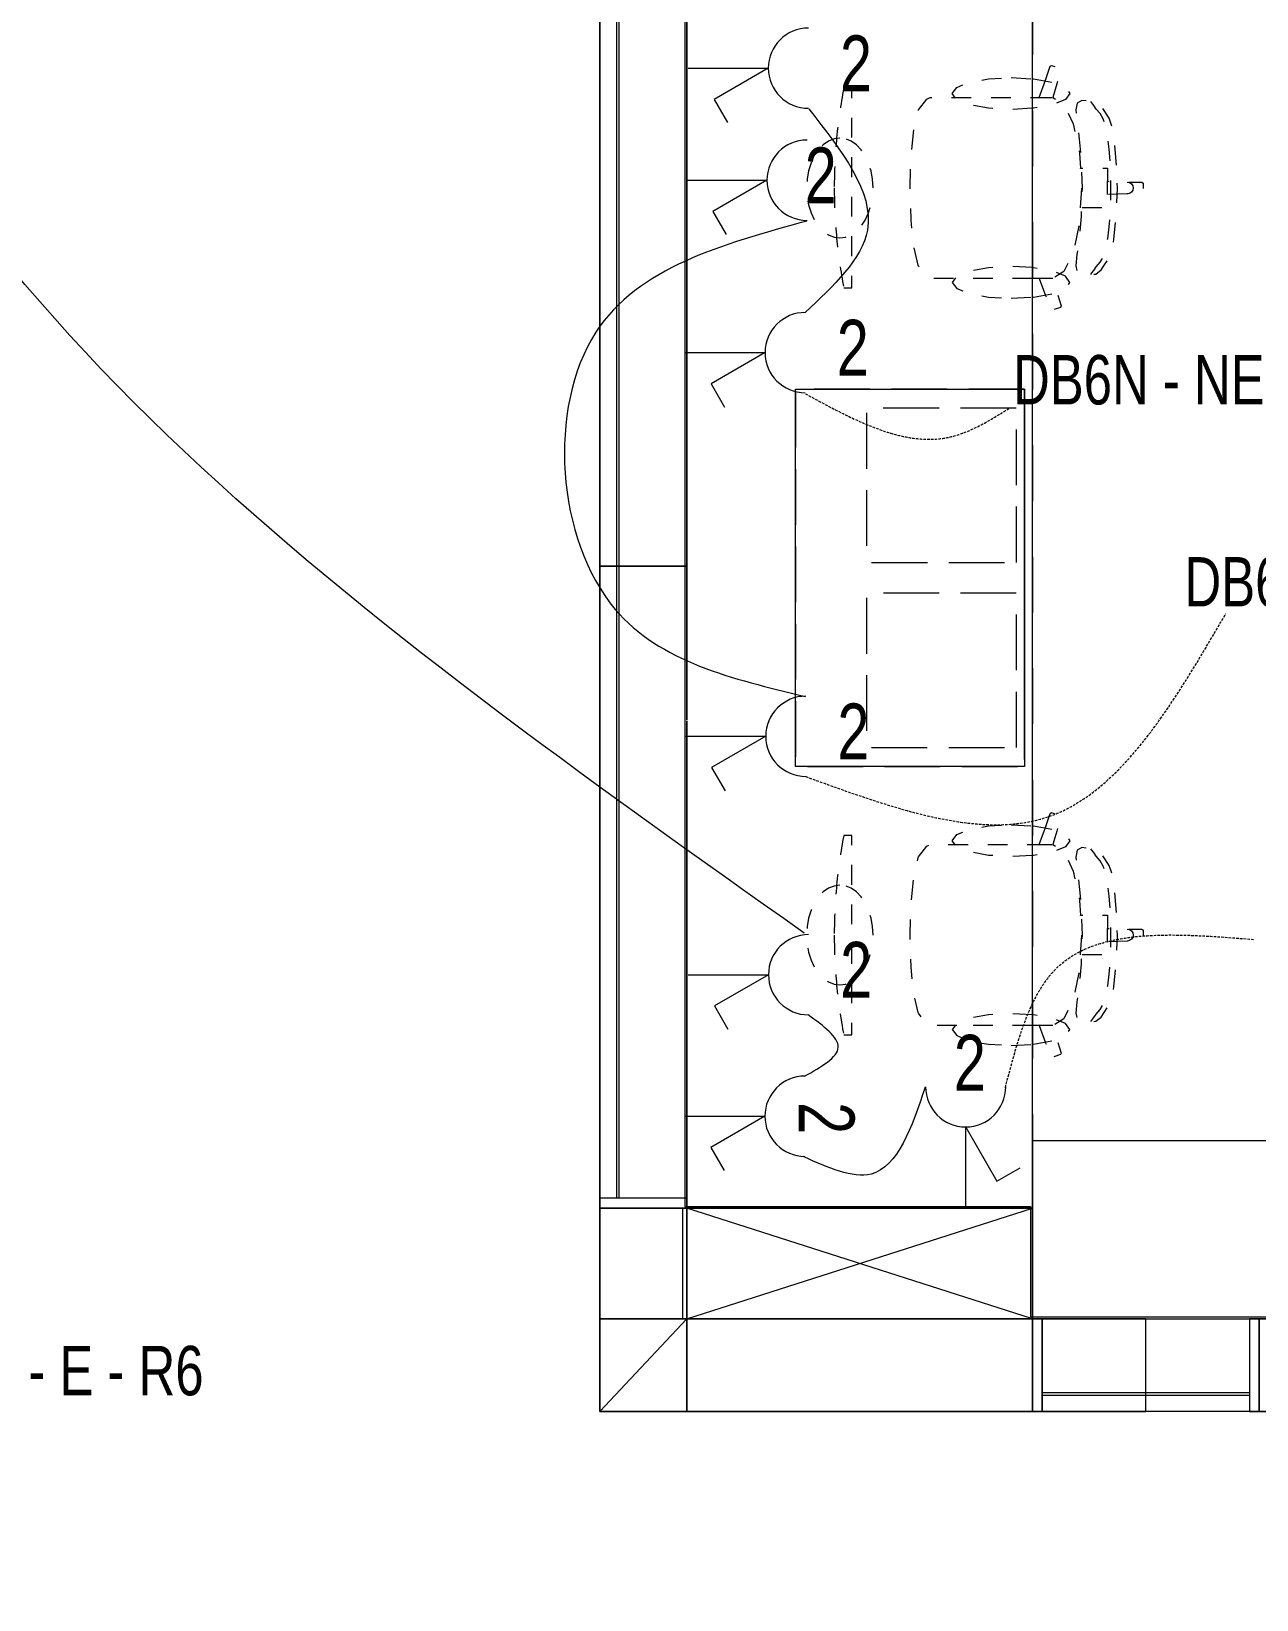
# Model space of a CAD drawing. Header units: millimetres. Extents: x 11356 to 46017, y -5218 to 16780.
# Drawn here: x 24480 to 27583, y 3297 to 7267 of the extents above; entities that cross this region are included whole.
import ezdxf

# ---------------------------------------------------------------- set-up
doc = ezdxf.new("R2010")
doc.units = ezdxf.units.MM
for name, pattern in [('IMPORT-Contour Line', [100, 50, -50]), ('IMPORT-Dashed', [282.222223, 141.111112, -141.111112]), ('IMPORT-Hidden Line', [195.611112, 141.111112, -54.5]), ('WSP_NZ_Hidden', [9.5, 6.5, -3])]:
    doc.linetypes.add(name, pattern=pattern)
for name, color, linetype, lineweight in [('_Essential Power', 1, 'Continuous', 13), ('_Non Essential Power', 1, 'Continuous', 13), ('A-Des_ Columns', 7, 'Continuous', 13), ('A-Des_ Columns_Pen_No__183', 250, 'Continuous', 18), ('A-Des_ Columns_Pen_No__81', 251, 'Continuous', 18), ('A-Des_ Fittings Joinery_Pen_No__226', 214, 'Continuous', 13), ('A-Des_ Fittings Joinery_Pen_No__81', 251, 'Continuous', 18), ('A-Des_ Furniture_Pen_No__81', 251, 'Continuous', 18), ('A-Des_ Walls', 7, 'Continuous', 13), ('A-Des_ Walls_Pen_No__81', 251, 'Continuous', 18), ('ARCHICAD Windows', 7, 'Continuous', 13), ('ARCHICAD Windows_Pen_No__81', 251, 'Continuous', 18), ('L07 Enlarged Ground Proposed Plan 02_GFGF Enlarged Proposed Plan 02_dwg', 8, 'Continuous', 13), ('New_A-Des_ Fittings Joinery_Pen_No__89', 250, 'Continuous', 18), ('New_A-Des_ Zones_Pen_No__94', 250, 'Continuous', 18)]:
    doc.layers.add(name, color=color, linetype=linetype, lineweight=lineweight)
doc.styles.add('Arial Narrow', font='ARIALN.TTF', dxfattribs={"width": 0.9, "height": 125})

# ---------------------------------------------------------------- blocks, each defined once
blk = doc.blocks.new('L07 Enlarged Ground Proposed Plan 02_GFGF Enlarged Proposed Plan 02_dwg_Cadimage Cabinet_12__1-12185929-NEW GROUND FLOOR LAYOUT - ELECTRICAL PROPOSED PLAN 02')
at = {"layer": 'A-Des_ Fittings Joinery_Pen_No__81', "color": 254}
for p, q in [((26995, 5892.8), (26995, 6343.2)), ((26995, 5424.3), (26995, 5874.8))]:
    blk.add_line(p, q, dxfattribs=at)
at = {"layer": 'A-Des_ Fittings Joinery_Pen_No__81', "color": 254, "linetype": 'IMPORT-Hidden Line', "flags": 128}
for points in [[(26995, 6361.2), (26415, 6361.2), (26415, 5883.8), (26415, 5406.3), (26995, 5406.3), (26995, 5883.8)], [(26975, 5922.8), (26975, 6313.2), (26595, 6313.2), (26595, 5922.8)], [(26975, 5454.3), (26975, 5844.8), (26595, 5844.8), (26595, 5454.3)]]:
    blk.add_lwpolyline(points, close=True, dxfattribs=at)
at = {"layer": 'A-Des_ Fittings Joinery_Pen_No__81', "color": 254, "flags": 128}
blk.add_lwpolyline([(26415, 5406.3), (26415, 6361.2), (26995, 6361.2), (26995, 5406.3)], close=True, dxfattribs=at)
blk = doc.blocks.new('L07 Enlarged Ground Proposed Plan 02_GFGF Enlarged Proposed Plan 02_dwg_Slab_27_1-12185990-NEW GROUND FLOOR LAYOUT - ELECTRICAL PROPOSED PLAN 02')
at = {"layer": 'New_A-Des_ Fittings Joinery_Pen_No__89', "color": 253}
for p, q in [((27015, 4458.3), (27015, 4288.3)), ((27015, 4288.3), (27015, 4008.3))]:
    blk.add_line(p, q, dxfattribs=at)
at = {"layer": 'New_A-Des_ Fittings Joinery_Pen_No__89', "color": 253, "flags": 128}
blk.add_lwpolyline([(27015, 4008.3), (27615, 4008.3), (27615, 4458.3), (27015, 4458.3)], dxfattribs=at)
blk = doc.blocks.new('L07 Enlarged Ground Proposed Plan 02_GFGF Enlarged Proposed Plan 02_dwg_CI Tools Window_4__1-12186052-NEW GROUND FLOOR LAYOUT - ELECTRICAL PROPOSED PLAN 02')
at = {"layer": 'ARCHICAD Windows', "color": 50, "flags": 128}
for points in [[(27015, 3773.3), (27040, 3773.3), (27040, 4008.3), (27015, 4008.3)], [(27589.7, 3773.3), (27589.7, 4008.3), (27564.7, 4008.3), (27564.7, 3773.3)]]:
    blk.add_lwpolyline(points, close=True, dxfattribs=at)
at = {"layer": 'ARCHICAD Windows_Pen_No__81', "color": 254}
for p, q in [((27040, 4008.3), (27564.7, 4008.3)), ((27040, 3821.3), (27564.7, 3821.3)), ((27040, 3815.3), (27564.7, 3815.3)), ((27564.7, 3773.3), (27040, 3773.3))]:
    blk.add_line(p, q, dxfattribs=at)
at = {"layer": 'ARCHICAD Windows_Pen_No__81', "color": 254, "flags": 128}
for points in [[(27015, 3773.3), (27015, 4008.3), (27040, 4008.3), (27040, 3773.3)], [(27589.7, 3773.3), (27589.7, 4008.3), (27564.7, 4008.3), (27564.7, 3773.3)]]:
    blk.add_lwpolyline(points, close=True, dxfattribs=at)
blk = doc.blocks.new('L07 Enlarged Ground Proposed Plan 02_GFGF Enlarged Proposed Plan 02_dwg_Wall_41_1-12186054-NEW GROUND FLOOR LAYOUT - ELECTRICAL PROPOSED PLAN 02')
at = {"layer": 'A-Des_ Walls', "color": 50, "flags": 128}
for points in [[(25919.7, 4008.3), (25919.7, 3773.3), (26139.7, 4008.3)], [(26139.7, 4008.3), (25919.7, 3773.3), (26139.7, 3773.3)], [(26139.7, 3773.3), (27015, 3773.3), (27015, 4008.3), (26139.7, 4008.3)], [(27015, 4008.3), (27015, 3773.3), (27302.3, 3773.3), (27302.3, 4008.3)], [(27302.3, 3773.3), (27302.3, 4008.3), (27589.7, 4008.3), (27589.7, 3773.3), (27799.7, 3773.3), (27799.7, 3828.3), (27799.7, 3958.3), (27799.7, 4008.3), (27589.7, 4008.3), (27589.7, 3773.3)]]:
    blk.add_lwpolyline(points, close=True, dxfattribs=at)
at = {"layer": 'A-Des_ Walls_Pen_No__81', "color": 254, "flags": 128}
blk.add_lwpolyline([(25919.7, 4008.3), (25919.7, 3773.3), (27015, 3773.3), (27015, 4008.3), (26139.7, 4008.3)], dxfattribs=at)
blk.add_blockref('L07 Enlarged Ground Proposed Plan 02_GFGF Enlarged Proposed Plan 02_dwg_CI Tools Window_4__1-12186052-NEW GROUND FLOOR LAYOUT - ELECTRICAL PROPOSED PLAN 02', (0, 0))
blk = doc.blocks.new('L07 Enlarged Ground Proposed Plan 02_GFGF Enlarged Proposed Plan 02_dwg_CI Tools Window_5__1-12186058-NEW GROUND FLOOR LAYOUT - ELECTRICAL PROPOSED PLAN 02')
at = {"layer": 'ARCHICAD Windows', "color": 50}
for p, q in [((26139.7, 7538.3), (25919.7, 7538.3)), ((26139.7, 7513.3), (26139.7, 7538.3)), ((25919.7, 4288.3), (26139.7, 4288.3)), ((26139.7, 4288.3), (26139.7, 4313.3))]:
    blk.add_line(p, q, dxfattribs=at)
at = {"layer": 'ARCHICAD Windows', "color": 50, "flags": 128}
for points in [[(25919.7, 7538.3), (25919.7, 7513.3), (26139.7, 7513.3)], [(26139.7, 4313.3), (25919.7, 4313.3), (25919.7, 4288.3)]]:
    blk.add_lwpolyline(points, dxfattribs=at)
at = {"layer": 'ARCHICAD Windows_Pen_No__81', "color": 254}
for p, q in [((25919.7, 7538.3), (26139.7, 7538.3)), ((25919.7, 4313.3), (25919.7, 7513.3)), ((25961.7, 7513.3), (25961.7, 4313.3)), ((25967.7, 7513.3), (25967.7, 4313.3)), ((26139.7, 7538.3), (26139.7, 7513.3)), ((26139.7, 7513.3), (26139.7, 5523.9)), ((26139.7, 5521.5), (26139.7, 4313.3)), ((25919.7, 4288.3), (26139.7, 4288.3)), ((26139.7, 4288.3), (26139.7, 4313.3))]:
    blk.add_line(p, q, dxfattribs=at)
at = {"layer": 'ARCHICAD Windows_Pen_No__81', "color": 254, "flags": 128}
for points in [[(26139.7, 7513.3), (25919.7, 7513.3), (25919.7, 7538.3)], [(26139.7, 4313.3), (25919.7, 4313.3), (25919.7, 4288.3)]]:
    blk.add_lwpolyline(points, dxfattribs=at)
blk = doc.blocks.new('L07 Enlarged Ground Proposed Plan 02_GFGF Enlarged Proposed Plan 02_dwg_Wall_44_1-12186059-NEW GROUND FLOOR LAYOUT - ELECTRICAL PROPOSED PLAN 02')
at = {"layer": 'A-Des_ Walls', "color": 50}
for p, q in [((26139.7, 7798.3), (26139.7, 7808.3)), ((26139.7, 7538.3), (26139.7, 7798.3)), ((26139.7, 5913.3), (26139.7, 7538.3)), ((26139.7, 5523.9), (26139.7, 5913.3)), ((26139.7, 4288.3), (26139.7, 5521.5))]:
    blk.add_line(p, q, dxfattribs=at)
at = {"layer": 'A-Des_ Walls', "color": 50, "flags": 128}
for points in [[(26139.7, 7808.3), (25919.7, 7808.3), (25919.7, 7538.3), (26139.7, 7538.3)], [(26139.7, 7538.3), (25919.7, 7538.3), (25919.7, 5913.3)], [(25919.7, 5913.3), (25919.7, 4288.3), (26139.7, 4288.3)]]:
    blk.add_lwpolyline(points, dxfattribs=at)
for points in [[(26139.7, 5913.3), (25919.7, 5913.3)], [(26139.7, 4288.3), (25919.7, 4288.3), (25919.7, 4008.3), (26139.7, 4008.3)]]:
    blk.add_lwpolyline(points, close=True, dxfattribs=at)
at = {"layer": 'A-Des_ Walls_Pen_No__81', "color": 254}
for p, q in [((26139.7, 7798.3), (26139.7, 7808.3)), ((26139.7, 7538.3), (26139.7, 7798.3))]:
    blk.add_line(p, q, dxfattribs=at)
at = {"layer": 'A-Des_ Walls_Pen_No__81', "color": 254, "flags": 128}
for points in [[(25919.7, 7808.3), (25919.7, 7538.3), (26139.7, 7538.3)], [(25919.7, 4008.3), (25919.7, 4288.3), (26139.7, 4288.3), (26139.7, 4008.3)]]:
    blk.add_lwpolyline(points, dxfattribs=at)
blk.add_blockref('L07 Enlarged Ground Proposed Plan 02_GFGF Enlarged Proposed Plan 02_dwg_CI Tools Window_5__1-12186058-NEW GROUND FLOOR LAYOUT - ELECTRICAL PROPOSED PLAN 02', (0, 0))
blk = doc.blocks.new('L07 Enlarged Ground Proposed Plan 02_GFGF Enlarged Proposed Plan 02_dwg_Column_7_1-12186165-NEW GROUND FLOOR LAYOUT - ELECTRICAL PROPOSED PLAN 02')
at = {"layer": 'A-Des_ Columns', "color": 50}
blk.add_line((27015, 4288.3), (26139.7, 4288.3), dxfattribs=at)
at = {"layer": 'A-Des_ Columns', "color": 50, "flags": 128}
blk.add_lwpolyline([(26139.7, 4288.3), (26129, 4288.3), (26129, 4008.3), (27015, 4008.3), (27015, 4288.3)], dxfattribs=at)
at = {"layer": 'A-Des_ Columns_Pen_No__81', "color": 254}
blk.add_line((27015, 4288.3), (26139.7, 4288.3), dxfattribs=at)
at = {"layer": 'A-Des_ Columns_Pen_No__81', "color": 254, "flags": 128}
blk.add_lwpolyline([(26139.7, 4288.3), (26129, 4288.3), (26129, 4008.3), (27015, 4008.3), (27015, 4288.3)], dxfattribs=at)
blk = doc.blocks.new('L07 Enlarged Ground Proposed Plan 02_GFGF Enlarged Proposed Plan 02_dwg_Office Chair 06 24_38__1-12186197-NEW GROUND FLOOR LAYOUT - ELECTRICAL PROPOSED PLAN 02')
at = {"layer": 'A-Des_ Furniture_Pen_No__81', "color": 254, "linetype": 'IMPORT-Contour Line'}
for p, q in [((26961.2, 5258.7), (27015, 5255.8)), ((27015, 4750.2), (26823.4, 4750.2)), ((26961.2, 4700.2), (27015, 4703.1))]:
    blk.add_line(p, q, dxfattribs=at)
at = {"layer": 'A-Des_ Furniture_Pen_No__81', "color": 254, "linetype": 'IMPORT-Contour Line', "flags": 128}
for points in [[(27048.2, 5252.1), (27059.6, 5287.5), (27063.3, 5289.4), (27086.1, 5282), (27088, 5278.2), (27076.6, 5242.7), (27066.9, 5208.6), (27094.8, 5191.2), (27118.6, 5141.5), (27134.5, 5067.2), (27136.8, 5029.7), (27175.6, 5029.7), (27205.5, 5029.7), (27205.5, 4996.3), (27255.3, 4994.5), (27292.2, 4994.5), (27295.2, 4991.5), (27295.2, 4979.4), (27295.2, 4967.4), (27292.2, 4964.3), (27255.3, 4964.3), (27205.5, 4962.5), (27205.5, 4929.1), (27175.6, 4929.1), (27136.8, 4929.1), (27134.5, 4891.7), (27118.6, 4817.3), (27094.8, 4767.6), (27066.9, 4750.3), (27076.6, 4716.1), (27088, 4680.7), (27086.1, 4676.9), (27063.3, 4669.4), (27059.6, 4671.4), (27048.2, 4706.8)], [(27015, 5181.1), (26961.2, 5178.2), (26904.1, 5181.2), (26855.8, 5190), (26823.5, 5203), (26812.1, 5218.4), (26823.5, 5233.8), (26855.8, 5246.9), (26904.1, 5255.6), (26961.2, 5258.7)], [(27015, 5255.8), (27018.2, 5255.6), (27066.5, 5246.9), (27098.8, 5233.8), (27110.2, 5218.4), (27098.8, 5203), (27066.5, 5190), (27018.2, 5181.2), (27015, 5181.1)], [(27032.5, 5208.7), (27048.2, 5252.1), (27051, 5257.2), (27055.6, 5260.9), (27061.2, 5262.5), (27067, 5261.8), (27072.1, 5258.9), (27075.7, 5254.3), (27077.3, 5248.6), (27076.6, 5242.7)], [(26823.4, 4750.2), (26787.3, 4750.2), (26756.3, 4750.2), (26747.7, 4754.7), (26726.5, 4781.5), (26725.6, 4783.6), (26714.9, 4829.6), (26707.8, 4898.3), (26707.7, 4899.4), (26705.2, 4979.4), (26707.7, 5059.5), (26707.8, 5060.5), (26714.9, 5129.3), (26725.6, 5175.2), (26726.5, 5177.4), (26747.7, 5204.2), (26756.3, 5208.7), (26787.3, 5208.7), (26823.4, 5208.7), (27015, 5208.7)], [(27015, 5208.7), (27032.5, 5208.7), (27066.7, 5208.7), (27066.9, 5208.6)], [(27170.6, 5188.2), (27165.4, 5194.4), (27162.8, 5198.2)], [(27162.8, 4760.7), (27165.4, 4764.4), (27170.6, 4770.7), (27176.7, 4779.7), (27186.8, 4791.4), (27194.5, 4804.6), (27200.7, 4825), (27205.7, 4850.9), (27209.4, 4880.9), (27211.9, 4913.3), (27213.4, 4946.7), (27213.9, 4979.4), (27213.4, 5012.2), (27211.9, 5045.5), (27209.4, 5078), (27205.7, 5108), (27200.7, 5133.9), (27194.5, 5154.3), (27186.8, 5167.4), (27176.7, 5179.2), (27170.6, 5188.2)], [(27136.8, 4929.1), (27140, 4979.4), (27136.8, 5029.7)], [(27205.5, 4962.5), (27205.5, 4979.4), (27205.5, 4996.3)], [(27255.3, 4994.5), (27261.1, 4993.4), (27265.9, 4990.1), (27269.1, 4985.2), (27270.3, 4979.4), (27269.1, 4973.7), (27265.9, 4968.8), (27261.1, 4965.5), (27255.3, 4964.3)], [(27015, 4777.8), (26961.2, 4780.7), (26904.1, 4777.6), (26855.8, 4768.9), (26823.5, 4755.8), (26812.1, 4740.4), (26823.5, 4725), (26855.8, 4712), (26904.1, 4703.2), (26961.2, 4700.2)], [(27015, 4703.1), (27018.2, 4703.2), (27066.5, 4712), (27098.8, 4725), (27110.2, 4740.4), (27098.8, 4755.8), (27066.5, 4768.9), (27018.2, 4777.6), (27015, 4777.8)], [(27066.9, 4750.3), (27066.7, 4750.2), (27032.5, 4750.2), (27015, 4750.2)], [(27032.5, 4750.2), (27048.2, 4706.8), (27051, 4701.6), (27055.6, 4698), (27061.2, 4696.4), (27067, 4697.1), (27072.1, 4700), (27075.7, 4704.6), (27077.3, 4710.3), (27076.6, 4716.1)]]:
    blk.add_lwpolyline(points, dxfattribs=at)
blk.add_lwpolyline([(27228.3, 5036.9), (27221.3, 5110.1), (27216.5, 5136), (27209.2, 5156), (27189.2, 5187), (27176, 5197.5), (27139.9, 5200.8), (27128.3, 5194.1), (27125.3, 5176.9), (27127.9, 5148), (27133.7, 5102.7), (27138.4, 5051.7), (27140.7, 4979.4), (27138.4, 4907.1), (27133.7, 4856.2), (27127.9, 4810.9), (27125.3, 4782), (27128.3, 4764.7), (27139.9, 4758), (27176, 4761.3), (27189.2, 4771.9), (27209.2, 4802.9), (27216.5, 4822.8), (27221.3, 4848.7), (27228.3, 4921.9), (27230.5, 4979.4)], close=True, dxfattribs=at)
blk = doc.blocks.new('L07 Enlarged Ground Proposed Plan 02_GFGF Enlarged Proposed Plan 02_dwg_Office Chair 06 24_39__1-12186198-NEW GROUND FLOOR LAYOUT - ELECTRICAL PROPOSED PLAN 02')
at = {"layer": 'A-Des_ Furniture_Pen_No__81', "color": 254, "linetype": 'IMPORT-Contour Line'}
for p, q in [((26961.2, 7149.9), (27015, 7147)), ((26961.2, 6591.4), (27015, 6594.3))]:
    blk.add_line(p, q, dxfattribs=at)
at = {"layer": 'A-Des_ Furniture_Pen_No__81', "color": 254, "linetype": 'IMPORT-Contour Line', "flags": 128}
for points in [[(27015, 7072.3), (26961.2, 7069.4), (26904.1, 7072.5), (26855.8, 7081.2), (26823.5, 7094.2), (26812.1, 7109.6), (26823.5, 7125.1), (26855.8, 7138.1), (26904.1, 7146.8), (26961.2, 7149.9)], [(27015, 7147), (27018.2, 7146.8), (27066.5, 7138.1), (27098.8, 7125.1), (27110.2, 7109.6), (27098.8, 7094.2), (27066.5, 7081.2), (27018.2, 7072.5), (27015, 7072.3)], [(27032.5, 7099.9), (27048.2, 7143.3), (27051, 7148.4), (27055.6, 7152.1), (27061.2, 7153.7), (27067, 7153), (27072.1, 7150.1), (27075.7, 7145.5), (27077.3, 7139.8), (27076.6, 7134)], [(27048.2, 7143.3), (27059.6, 7178.7), (27063.3, 7180.6), (27086.1, 7173.2), (27088, 7169.4), (27076.6, 7134), (27066.9, 7099.8), (27094.8, 7082.5), (27118.6, 7032.8), (27134.5, 6958.4), (27136.8, 6921), (27175.6, 6921), (27205.5, 6921), (27205.5, 6887.5), (27255.3, 6885.7), (27292.2, 6885.7), (27295.2, 6882.7), (27295.2, 6870.6), (27295.2, 6858.6), (27292.2, 6855.5), (27255.3, 6855.5), (27205.5, 6853.8), (27205.5, 6820.3), (27175.6, 6820.3), (27136.8, 6820.3), (27134.5, 6782.9), (27118.6, 6708.5), (27094.8, 6658.8), (27066.9, 6641.5), (27076.6, 6607.3), (27088, 6571.9), (27086.1, 6568.1), (27063.3, 6560.6), (27059.6, 6562.6), (27048.2, 6598)], [(27015, 6641.4), (26823.4, 6641.4), (26787.3, 6641.4), (26756.3, 6641.4), (26747.7, 6645.9), (26726.5, 6672.7), (26725.6, 6674.9), (26714.9, 6720.8), (26707.8, 6789.5), (26707.7, 6790.6), (26705.2, 6870.6), (26707.7, 6950.7), (26707.8, 6951.7), (26714.9, 7020.5), (26725.6, 7066.4), (26726.5, 7068.6), (26747.7, 7095.4), (26756.3, 7099.9), (26787.3, 7099.9), (26823.4, 7099.9), (27015, 7099.9)], [(27015, 7099.9), (27032.5, 7099.9), (27066.7, 7099.9), (27066.9, 7099.8)], [(27170.6, 7079.4), (27165.4, 7085.7), (27162.8, 7089.4)], [(27162.8, 6651.9), (27165.4, 6655.6), (27170.6, 6661.9), (27176.7, 6670.9), (27186.8, 6682.6), (27194.5, 6695.8), (27200.7, 6716.2), (27205.7, 6742.1), (27209.4, 6772.1), (27211.9, 6804.6), (27213.4, 6837.9), (27213.9, 6870.6), (27213.4, 6903.4), (27211.9, 6936.7), (27209.4, 6969.2), (27205.7, 6999.2), (27200.7, 7025.1), (27194.5, 7045.5), (27186.8, 7058.7), (27176.7, 7070.4), (27170.6, 7079.4)], [(27136.8, 6820.3), (27140, 6870.6), (27136.8, 6921)], [(27205.5, 6853.8), (27205.5, 6870.6), (27205.5, 6887.5)], [(27255.3, 6885.7), (27261.1, 6884.6), (27265.9, 6881.3), (27269.1, 6876.4), (27270.3, 6870.6), (27269.1, 6864.9), (27265.9, 6860), (27261.1, 6856.7), (27255.3, 6855.5)], [(27015, 6669), (26961.2, 6671.9), (26904.1, 6668.8), (26855.8, 6660.1), (26823.5, 6647), (26812.1, 6631.6), (26823.5, 6616.2), (26855.8, 6603.2), (26904.1, 6594.4), (26961.2, 6591.4)], [(27015, 6594.3), (27018.2, 6594.4), (27066.5, 6603.2), (27098.8, 6616.2), (27110.2, 6631.6), (27098.8, 6647), (27066.5, 6660.1), (27018.2, 6668.8), (27015, 6669)], [(27066.9, 6641.5), (27066.7, 6641.4), (27032.5, 6641.4), (27015, 6641.4)], [(27032.5, 6641.4), (27048.2, 6598), (27051, 6592.9), (27055.6, 6589.2), (27061.2, 6587.6), (27067, 6588.3), (27072.1, 6591.2), (27075.7, 6595.8), (27077.3, 6601.5), (27076.6, 6607.3)]]:
    blk.add_lwpolyline(points, dxfattribs=at)
blk.add_lwpolyline([(27228.3, 6928.1), (27221.3, 7001.4), (27216.5, 7027.2), (27209.2, 7047.2), (27189.2, 7078.2), (27176, 7088.7), (27139.9, 7092), (27128.3, 7085.3), (27125.3, 7068.1), (27127.9, 7039.2), (27133.7, 6993.9), (27138.4, 6942.9), (27140.7, 6870.6), (27138.4, 6798.3), (27133.7, 6747.4), (27127.9, 6702.1), (27125.3, 6673.2), (27128.3, 6656), (27139.9, 6649.2), (27176, 6652.5), (27189.2, 6663.1), (27209.2, 6694.1), (27216.5, 6714.1), (27221.3, 6739.9), (27228.3, 6813.1), (27230.5, 6870.6)], close=True, dxfattribs=at)
blk = doc.blocks.new('L07 Enlarged Ground Proposed Plan 02_GFGF Enlarged Proposed Plan 02_dwg_Slab_28_1-12186317-NEW GROUND FLOOR LAYOUT - ELECTRICAL PROPOSED PLAN 02')
at = {"layer": 'A-Des_ Fittings Joinery_Pen_No__81', "color": 254}
blk.add_line((26139.7, 5521.5), (26139.7, 4288.3), dxfattribs=at)
at = {"layer": 'A-Des_ Fittings Joinery_Pen_No__81', "color": 254, "flags": 128}
blk.add_lwpolyline([(26139.7, 4288.3), (27015, 4288.3), (27015, 7798.3), (26139.7, 7798.3), (26139.7, 5523.9)], dxfattribs=at)
blk = doc.blocks.new('L07 Enlarged Ground Proposed Plan 02_GFGF Enlarged Proposed Plan 02_dwg_Monitor _LCD_ 24_102__1-12186366-NEW GROUND FLOOR LAYOUT - ELECTRICAL PROPOSED PLAN 02')
at = {"layer": 'A-Des_ Furniture_Pen_No__81', "color": 254, "linetype": 'IMPORT-Contour Line', "flags": 128}
blk.add_lwpolyline([(26537.4, 4727), (26557.4, 4727), (26557.4, 5231.9), (26537.4, 5231.9)], dxfattribs=at)
blk.add_lwpolyline([(26527.4, 5105.7), (26512.8, 5103.7), (26498.6, 5098), (26485.3, 5088.7), (26473.3, 5076.1), (26462.9, 5060.6), (26454.5, 5042.5), (26448.3, 5022.6), (26444.5, 5001.3), (26443.2, 4979.4), (26444.5, 4957.5), (26448.3, 4936.3), (26454.5, 4916.3), (26462.9, 4898.3), (26473.3, 4882.7), (26485.3, 4870.1), (26498.6, 4860.8), (26512.8, 4855.1), (26527.4, 4853.2), (26542, 4855.1), (26556.1, 4860.8), (26569.4, 4870.1), (26581.5, 4882.7), (26591.8, 4898.3), (26600.2, 4916.3), (26606.4, 4936.3), (26610.2, 4957.5), (26611.5, 4979.4), (26610.2, 5001.3), (26606.4, 5022.6), (26600.2, 5042.5), (26591.8, 5060.6), (26581.5, 5076.1), (26569.4, 5088.7), (26556.1, 5098), (26542, 5103.7)], close=True, dxfattribs=at)
at = {"layer": 'A-Des_ Furniture_Pen_No__81', "color": 254, "linetype": 'IMPORT-Contour Line'}
for start, end in [(169.0688, 180), (180, 190.9312)]:
    blk.add_arc((27844.5, 4979.4), 1331.3, start, end, dxfattribs=at)
blk = doc.blocks.new('L07 Enlarged Ground Proposed Plan 02_GFGF Enlarged Proposed Plan 02_dwg_Monitor _LCD_ 24_103__1-12186367-NEW GROUND FLOOR LAYOUT - ELECTRICAL PROPOSED PLAN 02')
at = {"layer": 'A-Des_ Furniture_Pen_No__81', "color": 254, "linetype": 'IMPORT-Contour Line', "flags": 128}
blk.add_lwpolyline([(26537.4, 6618.2), (26557.4, 6618.2), (26557.4, 7123.1), (26537.4, 7123.1)], dxfattribs=at)
blk.add_lwpolyline([(26527.4, 6996.9), (26512.8, 6995), (26498.6, 6989.3), (26485.3, 6980), (26473.3, 6967.3), (26462.9, 6951.8), (26454.5, 6933.8), (26448.3, 6913.8), (26444.5, 6892.6), (26443.2, 6870.6), (26444.5, 6848.7), (26448.3, 6827.5), (26454.5, 6807.5), (26462.9, 6789.5), (26473.3, 6773.9), (26485.3, 6761.3), (26498.6, 6752), (26512.8, 6746.3), (26527.4, 6744.4), (26542, 6746.3), (26556.1, 6752), (26569.4, 6761.3), (26581.5, 6773.9), (26591.8, 6789.5), (26600.2, 6807.5), (26606.4, 6827.5), (26610.2, 6848.7), (26611.5, 6870.6), (26610.2, 6892.6), (26606.4, 6913.8), (26600.2, 6933.8), (26591.8, 6951.8), (26581.5, 6967.3), (26569.4, 6980), (26556.1, 6989.3), (26542, 6995)], close=True, dxfattribs=at)
at = {"layer": 'A-Des_ Furniture_Pen_No__81', "color": 254, "linetype": 'IMPORT-Contour Line'}
for start, end in [(169.0688, 180), (180, 190.9312)]:
    blk.add_arc((27844.5, 6870.6), 1331.3, start, end, dxfattribs=at)
blk = doc.blocks.new('L07 Enlarged Ground Proposed Plan 02_GFGF Enlarged Proposed Plan 02_dwg-12097911-NEW GROUND FLOOR LAYOUT - ELECTRICAL PROPOSED PLAN 02')
at = {"layer": 'A-Des_ Columns_Pen_No__183', "color": 253}
for p, q in [((26139.7, 4008.3), (27015, 4288.3)), ((27015, 4008.3), (26139.7, 4288.3))]:
    blk.add_line(p, q, dxfattribs=at)
at = {"layer": 'A-Des_ Fittings Joinery_Pen_No__226', "color": 9, "linetype": 'IMPORT-Dashed'}
for p, q in [((27015, 7348.3), (27015, 4458.3)), ((27015, 4458.3), (27015, 4288.3))]:
    blk.add_line(p, q, dxfattribs=at)
at = {"layer": 'New_A-Des_ Zones_Pen_No__94', "color": 253}
for p, q in [((26134.7, 4292.8), (26139.7, 4292.8)), ((27015, 4012.8), (27615, 4012.8))]:
    blk.add_line(p, q, dxfattribs=at)
at = {"layer": 'New_A-Des_ Zones_Pen_No__94', "color": 253, "flags": 128}
for points in [[(23739.7, 8048.3), (23739.7, 3773.3), (22829.7, 3773.3), (22829.7, 1373.3), (23739.7, 1373.3), (23739.7, -3311.6), (25919.7, -3311.6), (25919.7, -2319.3), (26320.7, -2319.3), (26316.4, 98), (25919.7, 98), (25919.7, 1373.3), (32239.7, 1373.3), (32239.7, 3773.3), (25919.7, 3773.3), (25919.7, 8048.3), (25919.7, 8113.3), (24399.7, 8113.3), (23739.7, 8113.3), (23739.7, 8048.3)], [(29407.7, 7808.3), (29407.7, 7812.8), (26134.7, 7812.8), (26134.7, 4292.8)], [(26139.7, 4292.8), (27010, 4292.8), (27010, 4288.3)], [(27010, 4288.3), (27010, 4012.8), (27015, 4012.8)]]:
    blk.add_lwpolyline(points, dxfattribs=at)
for name in ['L07 Enlarged Ground Proposed Plan 02_GFGF Enlarged Proposed Plan 02_dwg_Wall_44_1-12186059-NEW GROUND FLOOR LAYOUT - ELECTRICAL PROPOSED PLAN 02', 'L07 Enlarged Ground Proposed Plan 02_GFGF Enlarged Proposed Plan 02_dwg_Slab_28_1-12186317-NEW GROUND FLOOR LAYOUT - ELECTRICAL PROPOSED PLAN 02', 'L07 Enlarged Ground Proposed Plan 02_GFGF Enlarged Proposed Plan 02_dwg_Office Chair 06 24_39__1-12186198-NEW GROUND FLOOR LAYOUT - ELECTRICAL PROPOSED PLAN 02', 'L07 Enlarged Ground Proposed Plan 02_GFGF Enlarged Proposed Plan 02_dwg_Monitor _LCD_ 24_103__1-12186367-NEW GROUND FLOOR LAYOUT - ELECTRICAL PROPOSED PLAN 02', 'L07 Enlarged Ground Proposed Plan 02_GFGF Enlarged Proposed Plan 02_dwg_Cadimage Cabinet_12__1-12185929-NEW GROUND FLOOR LAYOUT - ELECTRICAL PROPOSED PLAN 02', 'L07 Enlarged Ground Proposed Plan 02_GFGF Enlarged Proposed Plan 02_dwg_Office Chair 06 24_38__1-12186197-NEW GROUND FLOOR LAYOUT - ELECTRICAL PROPOSED PLAN 02', 'L07 Enlarged Ground Proposed Plan 02_GFGF Enlarged Proposed Plan 02_dwg_Monitor _LCD_ 24_102__1-12186366-NEW GROUND FLOOR LAYOUT - ELECTRICAL PROPOSED PLAN 02', 'L07 Enlarged Ground Proposed Plan 02_GFGF Enlarged Proposed Plan 02_dwg_Wall_41_1-12186054-NEW GROUND FLOOR LAYOUT - ELECTRICAL PROPOSED PLAN 02', 'L07 Enlarged Ground Proposed Plan 02_GFGF Enlarged Proposed Plan 02_dwg_Slab_27_1-12185990-NEW GROUND FLOOR LAYOUT - ELECTRICAL PROPOSED PLAN 02', 'L07 Enlarged Ground Proposed Plan 02_GFGF Enlarged Proposed Plan 02_dwg_Column_7_1-12186165-NEW GROUND FLOOR LAYOUT - ELECTRICAL PROPOSED PLAN 02']:
    blk.add_blockref(name, (0, 0))

msp = doc.modelspace()

# ---------------------------------------------------------------- linework, layer by layer
at = {"layer": '_Essential Power', "color": 10, "lineweight": 18}
for p, q in [((26139.4, 6890.1), (26342.6, 6890.1)), ((26342.6, 6890.1), (26205.7, 6811.1)), ((26205.7, 6811.1), (26239.6, 6752.4)), ((26136.3, 5482.6), (26339.5, 5482.6)), ((26339.5, 5482.6), (26202.6, 5403.6)), ((26202.6, 5403.6), (26236.5, 5344.9)), ((26143.4, 4879.2), (26346.6, 4879.2)), ((26346.6, 4879.2), (26209.7, 4800.1)), ((26209.7, 4800.1), (26243.6, 4741.5)), ((26134.2, 4521), (26337.4, 4521)), ((26337.4, 4521), (26200.5, 4441.9)), ((26846, 4290.4), (26846, 4493.6)), ((26846, 4493.6), (26925, 4356.8)), ((26200.5, 4441.9), (26234.4, 4383.3)), ((26925, 4356.8), (26983.7, 4390.6))]:
    msp.add_line(p, q, dxfattribs=at)
for centre, start, end in [((26444.2, 6890.1), 90, 270), ((26441.1, 5482.6), 90, 270), ((26448.2, 4879.2), 90, 270), ((26439, 4521), 90, 270), ((26846, 4595.3), 180, 0)]:
    msp.add_arc(centre, 101.6, start, end, dxfattribs=at)
at = {"layer": '_Essential Power'}
for points in [[(26437.2, 4984.3), (23856.1, 7678.2), (23515.1, 11295.9), (21444.4, 13807.3)], [(26743.5, 4594.4), (26606.4, 4374.7), (26434.6, 4418.8)]]:
    msp.add_spline(points, degree=3, dxfattribs=at)
at = {"layer": '_Essential Power', "color": 18, "linetype": 'WSP_NZ_Hidden', "true_color": 0x000000}
msp.add_spline([(26946.5, 4593.2), (27077.9, 4897.2), (27576.3, 4968.4)], degree=3, dxfattribs=at)
at = {"layer": '_Non Essential Power', "color": 10, "lineweight": 18}
for p, q in [((26142.9, 7173.8), (26346.2, 7173.8)), ((26346.2, 7173.8), (26209.3, 7094.7)), ((26209.3, 7094.7), (26243.1, 7036.1)), ((26134.8, 6453.8), (26338, 6453.8)), ((26338, 6453.8), (26201.1, 6374.8)), ((26201.1, 6374.8), (26235, 6316.1))]:
    msp.add_line(p, q, dxfattribs=at)
for centre in [(26447.8, 7173.8), (26439.6, 6453.8)]:
    msp.add_arc(centre, 101.6, 90, 270, dxfattribs=at)
at = {"layer": '_Non Essential Power'}
for points in [[(26448.7, 7071), (26597.1, 6764.2), (26439.3, 6555.2)], [(26437.9, 4622.1), (26523.3, 4695.6), (26447.2, 4777.2)]]:
    msp.add_spline(points, degree=3, dxfattribs=at)
at = {"layer": '_Non Essential Power', "color": 1}
msp.add_spline([(26443.6, 6786.7), (25909.5, 6505.6), (25958.7, 5803.8), (26439.3, 5583.8)], degree=3, dxfattribs=at)
at = {"layer": '_Non Essential Power', "color": 18, "linetype": 'WSP_NZ_Hidden', "true_color": 0x000000}
for points in [[(26440, 6349.8), (26813.2, 6241.8), (26955.4, 6312.4)], [(26440.9, 5380.7), (27047.1, 5276.4), (27504.7, 5793)]]:
    msp.add_spline(points, degree=3, dxfattribs=at)

# ---------------------------------------------------------------- block references
at = {"layer": 'L07 Enlarged Ground Proposed Plan 02_GFGF Enlarged Proposed Plan 02_dwg', "color": 253, "lineweight": 18}
msp.add_blockref('L07 Enlarged Ground Proposed Plan 02_GFGF Enlarged Proposed Plan 02_dwg-12097911-NEW GROUND FLOOR LAYOUT - ELECTRICAL PROPOSED PLAN 02', (0, 0), dxfattribs=at)

# ---------------------------------------------------------------- texts
at = {"layer": '_Essential Power', "color": 1, "char_height": 141.1, "width": 97.748, "attachment_point": 1, "style": 'Arial Narrow'}
for insert in [(26438.4, 6973.1), (26521.2, 5565.5), (26528.2, 4962.1), (26816.1, 4726.9)]:
    msp.add_mtext('2', dxfattribs=dict(at, insert=insert))
at = {"layer": '_Essential Power', "color": 0, "char_height": 125, "width": 1190.506, "attachment_point": 1, "style": 'Arial Narrow'}
for s, insert in [('DB6N - E - R16', (27400.2, 5936.2)), ('DB6N - E - R6', (24092.6, 3939.6))]:
    msp.add_mtext(s, dxfattribs=dict(at, insert=insert))
at = {"layer": '_Essential Power', "color": 1, "insert": (26564.3, 4556.7), "char_height": 141.1, "width": 97.748, "attachment_point": 1, "rotation": 270, "style": 'Arial Narrow'}
msp.add_mtext('2', dxfattribs=at)
at = {"layer": '_Non Essential Power', "color": 1, "char_height": 141.1, "width": 97.748, "attachment_point": 1, "style": 'Arial Narrow'}
for insert in [(26527.8, 7256.7), (26519.6, 6536.8)]:
    msp.add_mtext('2', dxfattribs=dict(at, insert=insert))
at = {"layer": '_Non Essential Power', "color": 0, "insert": (26966, 6447.6), "char_height": 125, "width": 1190.506, "attachment_point": 1, "style": 'Arial Narrow'}
msp.add_mtext('DB6N - NE - W5', dxfattribs=at)

doc.saveas('drawing.dxf')
